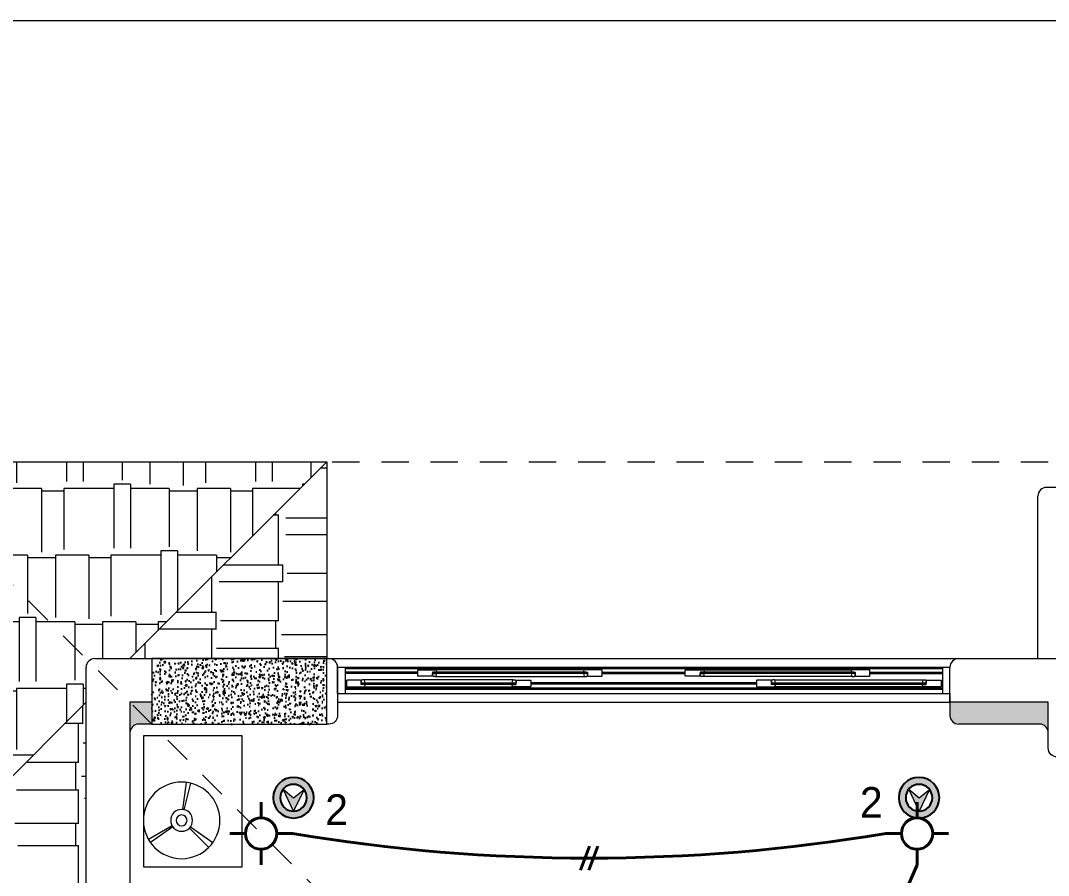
# Model space of a CAD drawing. Header units: metres. Extents: x 14 to 2416, y -346 to 476.
# Drawn here: x 132.477 to 137.177, y -67.063 to -63.154 of the extents above; entities that cross this region are included whole.
import ezdxf

# ---------------------------------------------------------------- set-up
doc = ezdxf.new("R2010")
doc.units = ezdxf.units.M
for name, pattern in [('0', [0]), ('CONTINU', [0]), ('CONTINUA', [0]), ('HIDDEN2', [0.1875, 0.125, -0.0625])]:
    doc.linetypes.add(name, pattern=pattern)
doc.layers.get('0').update_dxf_attribs({"linetype": '0', "lineweight": 20})
doc.layers.get('Defpoints').update_dxf_attribs({"color": 6})
for name, color, linetype, lineweight in [('A-ANNO-TEXT', 20, 'Continuous', 13), ('A-DOOR', 35, 'Continuous', 5), ('A-WALL', 250, 'Continuous', 20), ('baños', 251, 'Continuous', 0), ('Columnas', 7, 'Continuous', 18), ('cristales', 131, 'Continuous', 0), ('E Salida Luces', 22, 'Continuous', 40), ('E Tuberia Emp Losa', 22, 'Continuous', 40), ('MAVA', 1, 'Continuous', 15), ('MOBILIARIOS', 252, 'Continuous', 0), ('muros bajitos', 252, 'Continuous', 5)]:
    doc.layers.add(name, color=color, linetype=linetype, lineweight=lineweight)
doc.layers.add('HATCH', color=8, linetype='Continuous')
doc.layers.add('MAVA Luminarias', color=1, linetype='Continuous')
doc.layers.add('RELLENO SECCION', color=8, linetype='Continuous', lineweight=0, transparency=0.4)
doc.layers.add('Techos 1', color=7, linetype='HIDDEN2', lineweight=9, true_color=0x42391a)
doc.layers.add('Techos 2do', color=7, linetype='CONTINUA', lineweight=5, true_color=0x42391a)
doc.styles.add('CENTURY GOTHIC', font='GOTHIC.TTF')
doc.styles.get("Standard").update_dxf_attribs({"font": 'arial.ttf', "height": 0.1875})

# ---------------------------------------------------------------- blocks, each defined once
blk = doc.blocks.new('dl ip')
at = {"layer": 'MAVA', "transparency": 33554687}
h = blk.add_hatch(color=40, dxfattribs=at)
h.dxf.hatch_style = 1
h.paths.add_polyline_path([(94.7574, -111.2088), (94.7109, -111.2482), (94.6624, -111.2113), (94.7109, -111.3092)])
at = {"layer": 'MAVA Luminarias', "linetype": 'Continuous'}
h = blk.add_hatch(color=40, dxfattribs=at)
h.paths.add_polyline_path([(94.618, -111.2482, 1), (94.8039, -111.2482, 1)])
h.paths.add_polyline_path([(94.7719, -111.2482, -1), (94.6499, -111.2482, -1)], flags=16)
at = {"layer": 'MAVA', "color": 40}
for p, q in [((94.7109, -111.2482), (94.6624, -111.2113)), ((94.6624, -111.2113), (94.7109, -111.3092)), ((94.7109, -111.3092), (94.7574, -111.2088)), ((94.7574, -111.2088), (94.7109, -111.2482))]:
    blk.add_line(p, q, dxfattribs=at)
at = {"layer": 'MAVA Luminarias', "color": 40, "linetype": 'Continuous'}
for radius in [0.093, 0.061]:
    blk.add_circle((94.7109, -111.2482), radius, dxfattribs=at)
blk = doc.blocks.new('A$C89702949')
at = {"layer": 'HATCH'}
h = blk.add_hatch(dxfattribs=at)
h.set_pattern_fill('AR-CONC', color=256, scale=0.00032)
h.set_pattern_definition([(50, (114.33107, 55.238796), (0.058299094, -0.005100507), [0.006096, -0.067056]), (355, (114.33107, 55.238796), (-0.011277895, 0.06113819), [0.0048768, -0.053644987]), (100.451445, (114.33593, 55.23837), (0.0470212, 0.05603768), [0.005180803, -0.056988878]), (46.1842, (114.33107, 55.25505), (0.086745293, -0.013453545), [0.009144, -0.100584]), (96.63556, (114.3383, 55.25393), (0.07596932, 0.07917636), [0.00777121, -0.085483395]), (351.18415, (114.33107, 55.25505), (0.07596932, 0.07917636), [0.00731519, -0.080467114]), (21, (114.3392, 55.25099), (0.048516605, -0.032724863), [0.006096, -0.067056]), (326, (114.3392, 55.25099), (0.01977665, 0.05894015), [0.0048768, -0.0536448]), (71.451445, (114.34324, 55.24826), (0.068293254, 0.026215286), [0.005180803, -0.05698878]), (37.5, (114.331071, 55.238796), (0.000988353, 0.0270576124), [0, -0.05299456, 0, -0.0544576, 0, -0.053848]), (7.5, (114.33107, 55.238796), (0.021382292, 0.032057784), [0, -0.03104896, 0, -0.05177536, 0, -0.0205232]), (327.5, (114.312946, 55.238796), (0.0433889905, -0.001833198), [0, -0.02032, 0, -0.0633984, 0, -0.0841248]), (317.5, (114.304818, 55.238796), (0.047401338, 0.008136477), [0, -0.026416, 0, -0.04210304, 0, -0.0597408])])
h.paths.add_polyline_path([(0, 19.9891), (0, 19.6891), (0.8, 19.6891), (0.8, 19.9891)])
at = {"layer": 'Columnas'}
blk.add_lwpolyline([(0, 19.9891), (0, 19.6891), (0.8, 19.6891), (0.8, 19.9891)], close=True, dxfattribs=at)
blk = doc.blocks.new('PL BASE 2N NASAS 09')
at = {"layer": 'RELLENO SECCION', "true_color": 0xc7c8ca}
h = blk.add_hatch(color=9, dxfattribs=at)
h.dxf.hatch_style = 1
edge = h.paths.add_edge_path()
edge.add_line((158.6475, -5.4117), (158.5475, -5.4117))
edge.add_line((158.5475, -5.4117), (158.5475, -5.4517))
edge.add_line((158.5475, -5.4517), (158.5475, -5.5517))
edge.add_arc((158.5875, -5.5517), 0.04, 90, 180, ccw=False)
edge.add_line((158.5875, -5.5117), (158.6475, -5.5117))
edge.add_line((158.6475, -5.5117), (158.6475, -5.4117))
h = blk.add_hatch(color=9, dxfattribs=at)
h.dxf.hatch_style = 1
h.paths.add_polyline_path([(162.7475, -5.4117), (162.2975, -5.4117), (162.2975, -5.4717, 0.414214), (162.3375, -5.5117), (162.7075, -5.5117, -0.414214), (162.7475, -5.5517)])
at = {"layer": 'A-DOOR'}
for p, q in [((159.4575, -5.2117), (162.3375, -5.2117)), ((159.4975, -5.2517), (159.5315, -5.2517)), ((159.4975, -5.3717), (159.4975, -5.2517)), ((159.5315, -5.2517), (159.5315, -5.3717)), ((159.5315, -5.2517), (162.2635, -5.2517)), ((159.8635, -5.2642), (159.865, -5.2627)), ((159.8635, -5.2912), (159.8635, -5.2642)), ((159.865, -5.2627), (159.9457, -5.2627)), ((159.9457, -5.2627), (159.9475, -5.2641)), ((160.6254, -5.2627), (159.9457, -5.2627)), ((159.9475, -5.2641), (159.9495, -5.2722)), ((160.6236, -5.2641), (160.6215, -5.2722)), ((160.6254, -5.2627), (160.6236, -5.2641)), ((160.706, -5.2627), (160.6254, -5.2627)), ((160.7075, -5.2642), (160.706, -5.2627)), ((160.7075, -5.2912), (160.7075, -5.2642)), ((161.0875, -5.2642), (161.089, -5.2627)), ((161.0875, -5.2912), (161.0875, -5.2642)), ((161.089, -5.2627), (161.1697, -5.2627)), ((161.1697, -5.2627), (161.1715, -5.2641)), ((161.1697, -5.2627), (161.8494, -5.2627)), ((161.1715, -5.2641), (161.1735, -5.2722)), ((161.8476, -5.2641), (161.8455, -5.2722)), ((161.8494, -5.2627), (161.8476, -5.2641)), ((161.93, -5.2627), (161.8494, -5.2627)), ((161.9315, -5.2642), (161.93, -5.2627)), ((161.9315, -5.2912), (161.9315, -5.2642)), ((162.2635, -5.2517), (162.2975, -5.2517)), ((162.2635, -5.2517), (162.2635, -5.3717)), ((162.2975, -5.4117), (162.2975, -5.2517)), ((159.539, -5.3107), (159.5375, -5.3122)), ((159.604, -5.3107), (159.539, -5.3107)), ((159.6055, -5.3122), (159.604, -5.3107)), ((160.3003, -5.3097), (159.6188, -5.3097)), ((159.865, -5.2927), (159.8635, -5.2912)), ((159.93, -5.2927), (159.865, -5.2927)), ((159.9315, -5.2912), (159.93, -5.2927)), ((159.949, -5.2737), (159.9315, -5.2737)), ((159.9315, -5.2737), (159.9315, -5.2912)), ((159.9315, -5.2767), (159.9365, -5.2767)), ((159.9315, -5.2767), (159.9365, -5.2767)), ((159.9365, -5.2747), (159.9425, -5.2787)), ((159.9365, -5.2787), (159.9425, -5.2747)), ((159.9448, -5.2937), (160.6263, -5.2937)), ((159.9495, -5.2732), (159.949, -5.2737)), ((159.9495, -5.2722), (159.9495, -5.2732)), ((160.3135, -5.3122), (160.315, -5.3107)), ((160.315, -5.3107), (160.38, -5.3107)), ((160.3815, -5.3122), (160.38, -5.3107)), ((160.6215, -5.2722), (160.6215, -5.2732)), ((160.6215, -5.2732), (160.622, -5.2737)), ((160.622, -5.2737), (160.6395, -5.2737)), ((160.6345, -5.2747), (160.6285, -5.2787)), ((160.6345, -5.2787), (160.6285, -5.2747)), ((160.6395, -5.2767), (160.6345, -5.2767)), ((160.6395, -5.2767), (160.6345, -5.2767)), ((160.6395, -5.2737), (160.6395, -5.2912)), ((160.6395, -5.2912), (160.641, -5.2927)), ((160.641, -5.2927), (160.706, -5.2927)), ((160.706, -5.2927), (160.7075, -5.2912)), ((161.089, -5.2927), (161.0875, -5.2912)), ((161.154, -5.2927), (161.089, -5.2927)), ((161.1555, -5.2912), (161.154, -5.2927)), ((161.173, -5.2737), (161.1555, -5.2737)), ((161.1555, -5.2737), (161.1555, -5.2912)), ((161.1555, -5.2767), (161.1605, -5.2767)), ((161.1555, -5.2767), (161.1605, -5.2767)), ((161.1605, -5.2747), (161.1665, -5.2787)), ((161.1605, -5.2787), (161.1665, -5.2747)), ((161.8503, -5.2937), (161.1688, -5.2937)), ((161.1735, -5.2732), (161.173, -5.2737)), ((161.1735, -5.2722), (161.1735, -5.2732)), ((161.4135, -5.3122), (161.415, -5.3107)), ((161.48, -5.3107), (161.415, -5.3107)), ((161.4815, -5.3122), (161.48, -5.3107)), ((161.4948, -5.3097), (162.1763, -5.3097)), ((161.8455, -5.2722), (161.8455, -5.2732)), ((161.8455, -5.2732), (161.846, -5.2737)), ((161.846, -5.2737), (161.8635, -5.2737)), ((161.8585, -5.2747), (161.8525, -5.2787)), ((161.8585, -5.2787), (161.8525, -5.2747)), ((161.8635, -5.2767), (161.8585, -5.2767)), ((161.8635, -5.2767), (161.8585, -5.2767)), ((161.8635, -5.2737), (161.8635, -5.2912)), ((161.8635, -5.2912), (161.865, -5.2927)), ((161.865, -5.2927), (161.93, -5.2927)), ((161.93, -5.2927), (161.9315, -5.2912)), ((162.1895, -5.3122), (162.191, -5.3107)), ((162.191, -5.3107), (162.256, -5.3107)), ((162.256, -5.3107), (162.2575, -5.3122)), ((159.5315, -5.3517), (162.2635, -5.3517)), ((159.5375, -5.3122), (159.5375, -5.3392)), ((159.5375, -5.3392), (159.539, -5.3407)), ((159.539, -5.3407), (159.6197, -5.3407)), ((159.6055, -5.3297), (159.6055, -5.3122)), ((159.6055, -5.3267), (159.6105, -5.3267)), ((159.6055, -5.3267), (159.6105, -5.3267)), ((159.623, -5.3297), (159.6055, -5.3297)), ((159.6105, -5.3287), (159.6165, -5.3247)), ((159.6105, -5.3247), (159.6165, -5.3287)), ((159.6197, -5.3407), (159.6215, -5.3392)), ((159.6197, -5.3407), (160.2994, -5.3407)), ((159.6215, -5.3392), (159.6235, -5.3312)), ((159.6235, -5.3302), (159.623, -5.3297)), ((159.6235, -5.3312), (159.6235, -5.3302)), ((160.2955, -5.3302), (160.296, -5.3297)), ((160.2955, -5.3312), (160.2955, -5.3302)), ((160.2976, -5.3392), (160.2955, -5.3312)), ((160.296, -5.3297), (160.3135, -5.3297)), ((160.2994, -5.3407), (160.2976, -5.3392)), ((160.38, -5.3407), (160.2994, -5.3407)), ((160.3085, -5.3287), (160.3025, -5.3247)), ((160.3085, -5.3247), (160.3025, -5.3287)), ((160.3135, -5.3267), (160.3085, -5.3267)), ((160.3135, -5.3267), (160.3085, -5.3267)), ((160.3135, -5.3297), (160.3135, -5.3122)), ((160.3815, -5.3392), (160.38, -5.3407)), ((160.3815, -5.3122), (160.3815, -5.3392)), ((161.4135, -5.3122), (161.4135, -5.3392)), ((161.4135, -5.3392), (161.415, -5.3407)), ((161.415, -5.3407), (161.4957, -5.3407)), ((161.4815, -5.3297), (161.4815, -5.3122)), ((161.4815, -5.3267), (161.4865, -5.3267)), ((161.4815, -5.3267), (161.4865, -5.3267)), ((161.499, -5.3297), (161.4815, -5.3297)), ((161.4865, -5.3287), (161.4925, -5.3247)), ((161.4865, -5.3247), (161.4925, -5.3287)), ((161.4957, -5.3407), (161.4975, -5.3392)), ((162.1754, -5.3407), (161.4957, -5.3407)), ((161.4975, -5.3392), (161.4995, -5.3312)), ((161.4995, -5.3302), (161.499, -5.3297)), ((161.4995, -5.3312), (161.4995, -5.3302)), ((162.1715, -5.3302), (162.172, -5.3297)), ((162.1715, -5.3312), (162.1715, -5.3302)), ((162.1736, -5.3392), (162.1715, -5.3312)), ((162.172, -5.3297), (162.1895, -5.3297)), ((162.1754, -5.3407), (162.1736, -5.3392)), ((162.256, -5.3407), (162.1754, -5.3407)), ((162.1845, -5.3287), (162.1785, -5.3247)), ((162.1845, -5.3247), (162.1785, -5.3287)), ((162.1895, -5.3267), (162.1845, -5.3267)), ((162.1895, -5.3267), (162.1845, -5.3267)), ((162.1895, -5.3297), (162.1895, -5.3122)), ((162.2575, -5.3392), (162.256, -5.3407)), ((162.2575, -5.3122), (162.2575, -5.3392)), ((159.4975, -5.3717), (159.5315, -5.3717)), ((159.5315, -5.3717), (162.2635, -5.3717)), ((162.2635, -5.3717), (162.2975, -5.3717)), ((159.4975, -5.4117), (162.2975, -5.4117))]:
    blk.add_line(p, q, dxfattribs=at)
at = {"layer": 'A-DOOR', "color": 8}
for p, q in [((159.5315, -5.2577), (162.2635, -5.2577)), ((159.8635, -5.2747), (159.5315, -5.2747)), ((159.8635, -5.2807), (159.5315, -5.2807)), ((160.7075, -5.2747), (161.0875, -5.2747)), ((160.7075, -5.2807), (161.0875, -5.2807)), ((161.9315, -5.2747), (162.2635, -5.2747)), ((161.9315, -5.2807), (162.2635, -5.2807)), ((159.5315, -5.3457), (162.2635, -5.3457)), ((161.4135, -5.3227), (160.3815, -5.3227)), ((161.4135, -5.3287), (160.3815, -5.3287))]:
    blk.add_line(p, q, dxfattribs=at)
at = {"layer": 'A-DOOR'}
for points in [[(159.6077, -5.3112, -0.341999), (159.6058, -5.3127), (159.6055, -5.313), (159.6055, -5.3227), (159.6065, -5.3237), (159.6235, -5.3237), (159.6235, -5.3232), (159.6202, -5.3108, 0.339454), (159.6188, -5.3097), (159.6096, -5.3097, 0.341999)], [(159.9337, -5.2922, 0.341999), (159.9318, -5.2907), (159.9315, -5.2904), (159.9315, -5.2807), (159.9325, -5.2797), (159.9495, -5.2797), (159.9495, -5.2802), (159.9462, -5.2926, -0.339454), (159.9448, -5.2937), (159.9356, -5.2937, -0.341999)], [(160.3114, -5.3112, 0.341999), (160.3133, -5.3127), (160.3135, -5.313), (160.3135, -5.3227), (160.3125, -5.3237), (160.2955, -5.3237), (160.2955, -5.3232), (160.2989, -5.3108, -0.339454), (160.3003, -5.3097), (160.3095, -5.3097, -0.341999)], [(160.6374, -5.2922, -0.341999), (160.6393, -5.2907), (160.6395, -5.2904), (160.6395, -5.2807), (160.6385, -5.2797), (160.6215, -5.2797), (160.6215, -5.2802), (160.6249, -5.2926, 0.339454), (160.6263, -5.2937), (160.6355, -5.2937, 0.341999)], [(161.1577, -5.2922, 0.341999), (161.1558, -5.2907), (161.1555, -5.2904), (161.1555, -5.2807), (161.1565, -5.2797), (161.1735, -5.2797), (161.1735, -5.2802), (161.1702, -5.2926, -0.339454), (161.1688, -5.2937), (161.1596, -5.2937, -0.341999)], [(161.4837, -5.3112, -0.341999), (161.4818, -5.3127), (161.4815, -5.313), (161.4815, -5.3227), (161.4825, -5.3237), (161.4995, -5.3237), (161.4995, -5.3232), (161.4962, -5.3108, 0.339454), (161.4948, -5.3097), (161.4856, -5.3097, 0.341999)], [(161.8614, -5.2922, -0.341999), (161.8633, -5.2907), (161.8635, -5.2904), (161.8635, -5.2807), (161.8625, -5.2797), (161.8455, -5.2797), (161.8455, -5.2802), (161.8489, -5.2926, 0.339454), (161.8503, -5.2937), (161.8595, -5.2937, 0.341999)], [(162.1874, -5.3112, 0.341999), (162.1893, -5.3127), (162.1895, -5.313), (162.1895, -5.3227), (162.1885, -5.3237), (162.1715, -5.3237), (162.1715, -5.3232), (162.1749, -5.3108, -0.339454), (162.1763, -5.3097), (162.1855, -5.3097, -0.341999)]]:
    blk.add_lwpolyline(points, format="xyb", close=True, dxfattribs=at)
for points in [[(159.9315, -5.2767), (159.9365, -5.2767), (159.9365, -5.2767), (159.9315, -5.2767)], [(160.6345, -5.2747), (159.9365, -5.2747), (159.9365, -5.2787), (160.6345, -5.2787)], [(159.9365, -5.2747), (159.9425, -5.2747), (159.9425, -5.2787), (159.9365, -5.2787)], [(159.949, -5.2737), (159.937, -5.2737), (159.937, -5.2747), (159.949, -5.2747)], [(159.949, -5.2787), (159.937, -5.2787), (159.937, -5.2797), (159.949, -5.2797)], [(159.9425, -5.2747), (159.9475, -5.2747), (159.9475, -5.2787), (159.9425, -5.2787)], [(160.622, -5.2737), (160.634, -5.2737), (160.634, -5.2747), (160.622, -5.2747)], [(160.622, -5.2787), (160.634, -5.2787), (160.634, -5.2797), (160.622, -5.2797)], [(160.6285, -5.2747), (160.6235, -5.2747), (160.6235, -5.2787), (160.6285, -5.2787)], [(160.6345, -5.2747), (160.6285, -5.2747), (160.6285, -5.2787), (160.6345, -5.2787)], [(160.6395, -5.2767), (160.6345, -5.2767), (160.6345, -5.2767), (160.6395, -5.2767)], [(161.1555, -5.2767), (161.1605, -5.2767), (161.1605, -5.2767), (161.1555, -5.2767)], [(161.1605, -5.2747), (161.1665, -5.2747), (161.1665, -5.2787), (161.1605, -5.2787)], [(161.1605, -5.2747), (161.8585, -5.2747), (161.8585, -5.2787), (161.1605, -5.2787)], [(161.173, -5.2737), (161.161, -5.2737), (161.161, -5.2747), (161.173, -5.2747)], [(161.173, -5.2787), (161.161, -5.2787), (161.161, -5.2797), (161.173, -5.2797)], [(161.1665, -5.2747), (161.1715, -5.2747), (161.1715, -5.2787), (161.1665, -5.2787)], [(161.846, -5.2737), (161.858, -5.2737), (161.858, -5.2747), (161.846, -5.2747)], [(161.846, -5.2787), (161.858, -5.2787), (161.858, -5.2797), (161.846, -5.2797)], [(161.8525, -5.2747), (161.8475, -5.2747), (161.8475, -5.2787), (161.8525, -5.2787)], [(161.8585, -5.2747), (161.8525, -5.2747), (161.8525, -5.2787), (161.8585, -5.2787)], [(161.8635, -5.2767), (161.8585, -5.2767), (161.8585, -5.2767), (161.8635, -5.2767)], [(159.6055, -5.3267), (159.6105, -5.3267), (159.6105, -5.3267), (159.6055, -5.3267)], [(159.6105, -5.3287), (159.6165, -5.3287), (159.6165, -5.3247), (159.6105, -5.3247)], [(159.6105, -5.3287), (160.3085, -5.3287), (160.3085, -5.3247), (159.6105, -5.3247)], [(159.623, -5.3247), (159.611, -5.3247), (159.611, -5.3237), (159.623, -5.3237)], [(159.623, -5.3297), (159.611, -5.3297), (159.611, -5.3287), (159.623, -5.3287)], [(159.6165, -5.3287), (159.6215, -5.3287), (159.6215, -5.3247), (159.6165, -5.3247)], [(160.296, -5.3247), (160.308, -5.3247), (160.308, -5.3237), (160.296, -5.3237)], [(160.296, -5.3297), (160.308, -5.3297), (160.308, -5.3287), (160.296, -5.3287)], [(160.3025, -5.3287), (160.2975, -5.3287), (160.2975, -5.3247), (160.3025, -5.3247)], [(160.3085, -5.3287), (160.3025, -5.3287), (160.3025, -5.3247), (160.3085, -5.3247)], [(160.3135, -5.3267), (160.3085, -5.3267), (160.3085, -5.3267), (160.3135, -5.3267)], [(161.4815, -5.3267), (161.4865, -5.3267), (161.4865, -5.3267), (161.4815, -5.3267)], [(162.1845, -5.3287), (161.4865, -5.3287), (161.4865, -5.3247), (162.1845, -5.3247)], [(161.4865, -5.3287), (161.4925, -5.3287), (161.4925, -5.3247), (161.4865, -5.3247)], [(161.499, -5.3247), (161.487, -5.3247), (161.487, -5.3237), (161.499, -5.3237)], [(161.499, -5.3297), (161.487, -5.3297), (161.487, -5.3287), (161.499, -5.3287)], [(161.4925, -5.3287), (161.4975, -5.3287), (161.4975, -5.3247), (161.4925, -5.3247)], [(162.172, -5.3247), (162.184, -5.3247), (162.184, -5.3237), (162.172, -5.3237)], [(162.172, -5.3297), (162.184, -5.3297), (162.184, -5.3287), (162.172, -5.3287)], [(162.1785, -5.3287), (162.1735, -5.3287), (162.1735, -5.3247), (162.1785, -5.3247)], [(162.1845, -5.3287), (162.1785, -5.3287), (162.1785, -5.3247), (162.1845, -5.3247)], [(162.1895, -5.3267), (162.1845, -5.3267), (162.1845, -5.3267), (162.1895, -5.3267)]]:
    blk.add_lwpolyline(points, close=True, dxfattribs=at)
at = {"layer": 'A-DOOR', "color": 7}
for points in [[(160.6345, -5.2787), (159.9365, -5.2787), (159.9365, -5.2747), (160.6345, -5.2747)], [(161.1605, -5.2787), (161.8585, -5.2787), (161.8585, -5.2747), (161.1605, -5.2747)], [(159.6105, -5.3247), (160.3085, -5.3247), (160.3085, -5.3287), (159.6105, -5.3287)], [(162.1845, -5.3247), (161.4865, -5.3247), (161.4865, -5.3287), (162.1845, -5.3287)]]:
    blk.add_lwpolyline(points, close=True, dxfattribs=at)
at = {"layer": 'A-WALL'}
for p, q in [((158.3875, -5.2117), (159.4575, -5.2117)), ((162.3375, -5.2117), (163.2075, -5.2117)), ((162.2975, -5.3717), (162.2975, -5.4717)), ((158.6475, -5.5117), (158.5875, -5.5117)), ((162.7075, -5.5117), (162.3375, -5.5117))]:
    blk.add_line(p, q, dxfattribs=at)
for points in [[(159.4475, -11.0117), (160.6575, -11.0117, -0.414216), (160.6975, -11.0517), (160.6975, -11.1717, -0.414213), (160.6575, -11.2117), (158.3875, -11.2117, -0.414214), (158.3475, -11.1717), (158.3475, -5.2517)], [(159.4975, -5.2517), (159.4975, -5.4717, -0.414214), (159.4575, -5.5117), (159.4475, -5.5117)], [(163.2475, -5.4117), (162.8975, -5.4117), (162.8975, -5.6217, -0.414214), (162.8575, -5.6617), (162.7875, -5.6617, -0.414214), (162.7475, -5.6217), (162.7475, -5.4117), (162.2975, -5.4117)]]:
    blk.add_lwpolyline(points, format="xyb", dxfattribs=at)
for points in [[(162.2975, -5.4117), (162.2975, -5.2517)], [(158.6475, -5.4117), (158.5475, -5.4117), (158.5475, -11.0117), (158.5875, -11.0117), (158.6475, -11.0117)]]:
    blk.add_lwpolyline(points, dxfattribs=at)
for centre, start, end in [((158.3875, -5.2517), 90, 180), ((159.4575, -5.2517), 0, 90), ((162.3375, -5.2517), 90.0001, 180), ((162.3375, -5.4717), 180, 270), ((158.5875, -5.5517), 90, 180), ((162.7075, -5.5517), 0, 90)]:
    blk.add_arc(centre, 0.04, start, end, dxfattribs=at)
at = {"layer": 'cristales', "const_width": 0.004}
for points in [[(160.6235, -5.2767), (159.9475, -5.2767)], [(161.1715, -5.2767), (161.8475, -5.2767)], [(159.6215, -5.3267), (160.2975, -5.3267)], [(162.1735, -5.3267), (161.4975, -5.3267)]]:
    blk.add_lwpolyline(points, dxfattribs=at)
at = {"layer": 'muros bajitos'}
for p, q in [((169.956, -4.4291), (162.7398, -4.4291)), ((162.6998, -5.2117), (162.6998, -4.4691))]:
    blk.add_line(p, q, dxfattribs=at)
blk.add_arc((162.7398, -4.4691), 0.04, 90, 180, dxfattribs=at)
at = {"layer": 'Techos 1', "linetype": 'ByBlock'}
for p, q in [((149.6475, -4.3117), (159.4475, -4.3117)), ((159.4475, -4.3117), (158.5475, -5.2117)), ((159.4475, -4.3117), (159.4475, -5.2117)), ((158.3475, -5.4117), (155.3475, -8.4117))]:
    blk.add_line(p, q, dxfattribs=at)
at = {"layer": 'Techos 1'}
for q in [(185.4975, -4.3117), (161.3475, -8.2117)]:
    blk.add_line((157.4475, -4.3117), q, dxfattribs=at)
at = {"layer": 'Techos 1', "linetype": 'CONTINU'}
blk.add_line((159.4475, -4.3117), (158.5475, -5.2117), dxfattribs=at)
at = {"color": 1}
blk.add_blockref('A$C89702949', (158.6475, -25.2008), dxfattribs=at)
at = {"layer": 'baños', "linetype": 'Continuous', "flags": 8}
for tag, p in [('MODELNUMBER', (167.1329, -5.6306, 0)), ('TRADENAME', (167.1329, -5.6307, 0)), ('PRODUCT', (167.1329, -5.6307, 0)), ('MATERIAL', (167.1329, -5.6307, 0)), ('MODELNUMBER', (168.3076, -5.6306, 0)), ('TRADENAME', (168.3076, -5.6307, 0)), ('PRODUCT', (168.3076, -5.6307, 0)), ('MATERIAL', (168.3076, -5.6307, 0))]:
    blk.add_attdef(tag, p, '', height=0.0000254, rotation=180.0001, dxfattribs=at)
at = {"layer": 'baños', "linetype": 'Continuous'}
for tag, p, rotation in [('MODELNUMBER', (169.2428, -19.7065), 180.0001), ('TRADENAME', (169.2428, -19.7064), 180.0001), ('MATERIAL', (169.243, -19.7063), 180.0001), ('PRODUCT', (169.243, -19.7064), 180.0001), ('MODELNUMBER', (169.9524, -19.7065), 179.9999), ('MATERIAL', (169.9524, -19.7063), 179.9999), ('TRADENAME', (169.9524, -19.7064), 179.9999), ('PRODUCT', (169.9524, -19.7064), 179.9999)]:
    blk.add_attdef(tag, p, '', height=0.0000254, rotation=rotation, dxfattribs=at)
blk = doc.blocks.new('A$C8346a57b')
at = {"layer": 'MOBILIARIOS'}
for p, q in [((0.2641, 0.2604), (0.2338, 0.3817)), ((0.2701, 0.2615), (0.2545, 0.3855)), ((0.2356, 0.1828), (0.1339, 0.1102)), ((0.2409, 0.1765), (0.1525, 0.0881)), ((0.3169, 0.1828), (0.4187, 0.1102)), ((0.3197, 0.1871), (0.4282, 0.1251))]:
    blk.add_line(p, q, dxfattribs=at)
blk.add_lwpolyline([(0, 0.5983), (0.45, 0.5983), (0.45, 0), (0, 0)], close=True, dxfattribs=at)
for radius in [0.175, 0.05, 0.025]:
    blk.add_circle((0.2763, 0.2119), radius, dxfattribs=at)
blk = doc.blocks.new('PL MUEBLES 2N NASAS 09')
at = {"layer": 'Techos 2do'}
h = blk.add_hatch(dxfattribs=at)
h.set_pattern_fill('AR-RSHKE', color=256, scale=0.001, angle=180)
h.set_pattern_definition([(180, (0.00952, 45.04422), (-0.6477, -0.3048), [0.1524, -0.127, 0.1778, -0.0762, 0.2286, -0.1016]), (180, (-0.14288, 45.03152), (-0.6477, -0.3048), [0.127, -0.4826, 0.1016, -0.1524]), (180, (-0.44768, 45.06327), (-0.6477, -0.3048), [0.0762, -0.7874]), (270, (0.00952, 45.04422), (0.2159, -0.3048), [0.2921, -0.9271]), (270, (-0.14288, 45.04422), (0.2159, -0.3048), [0.28575, -0.93345]), (270, (-0.26988, 45.04422), (0.2159, -0.3048), [0.2667, -0.9525]), (270, (-0.44768, 45.06327), (0.2159, -0.3048), [0.2921, -0.9271]), (270, (-0.52388, 45.06327), (0.2159, -0.3048), [0.2921, -0.9271]), (270, (-0.75248, 45.04422), (0.2159, -0.3048), [0.2794, -0.9398])])
edge = h.paths.add_edge_path()
edge.add_line((199.5618, 58.4053), (203.6618, 54.3053))
edge.add_line((203.6618, 54.3053), (205.2618, 54.3053))
edge.add_line((205.2618, 54.3053), (208.2618, 57.3053))
edge.add_line((208.2618, 57.3053), (208.2618, 57.4353))
edge.add_arc((208.3318, 57.4353), 0.07, 90, 180.0001, ccw=False)
edge.add_line((208.3318, 57.5053), (208.4622, 57.5053))
edge.add_line((208.4622, 57.5053), (209.3618, 58.4049))
edge.add_line((209.3618, 58.4049), (199.5618, 58.4053))
h = blk.add_hatch(dxfattribs=at)
h.set_pattern_fill('AR-RSHKE', color=256, scale=0.001, angle=89.9973)
h.set_pattern_definition([(89.997, (208.9486, 54.50617), (-0.304769, 0.647715), [0.1524, -0.127, 0.1778, -0.0762, 0.2286, -0.1016]), (89.997, (208.93592, 54.65857), (-0.304769, 0.647715), [0.127, -0.4826, 0.1016, -0.1524]), (89.997, (208.96768, 54.96336), (-0.304769, 0.647715), [0.0762, -0.7874]), (179.9973, (208.9486, 54.50617), (-0.30481, -0.2158854), [0.2921, -0.9271]), (179.9973, (208.94862, 54.65857), (-0.30481, -0.2158854), [0.28575, -0.93345]), (179.9973, (208.94862, 54.78557), (-0.30481, -0.2158854), [0.2667, -0.9525]), (179.9973, (208.96768, 54.96336), (-0.30481, -0.2158854), [0.2921, -0.9271]), (179.9973, (208.96768, 55.03956), (-0.30481, -0.2158854), [0.2921, -0.9271]), (179.9973, (208.94865, 55.26817), (-0.30481, -0.2158854), [0.2794, -0.9398])])
edge = h.paths.add_edge_path()
edge.add_line((208.3018, 51.5053), (209.3618, 51.5053))
edge.add_line((209.3618, 51.5053), (209.3618, 50.2053))
edge.add_line((209.3618, 50.2053), (205.2618, 54.3053))
edge.add_line((205.2618, 54.3053), (208.2618, 57.3053))
edge.add_line((208.2618, 57.3053), (208.2618, 54.2053))
edge.add_line((208.2618, 54.2053), (208.2618, 51.5453))
edge.add_arc((208.3018, 51.5453), 0.04, 180, 270.0002)
h.paths.add_polyline_path([(208.4622, 57.5053), (209.3622, 58.4053), (209.3622, 57.5053)])
blk.add_blockref('PL BASE 2N NASAS 09', (49.9143, 62.717))
at = {"layer": 'MOBILIARIOS', "xscale": -1}
blk.add_blockref('A$C8346a57b', (208.9746, 56.5533), dxfattribs=at)
blk = doc.blocks.new('A$C595364de')
blk.add_blockref('PL MUEBLES 2N NASAS 09', (-199.5618, -36.6052))
blk = doc.blocks.new('*U486')
at = {"layer": 'E Salida Luces', "linetype": 'Continuous'}
for p, q in [((0, 0.358), (0, 0.181)), ((-0.358, 0.001), (-0.18, 0.001)), ((0.18, 0.001), (0.358, 0.001)), ((0, -0.179), (0, -0.357))]:
    blk.add_line(p, q, dxfattribs=at)
blk.add_circle((0, 0.001), 0.18, dxfattribs=at)
blk = doc.blocks.new('*U370')
for p, q in [((0.03, 1.37), (-1.05, -1.48)), ((0.99, 1.37), (-0.09, -1.48))]:
    blk.add_line(p, q)
blk = doc.blocks.new('*U682')
at = {"xscale": 0.03937007874015749, "yscale": 0.03937007874015749, "zscale": 0.03937007874015749, "rotation": 90.37001139126883}
blk.add_blockref('*U370', (-0.0023, 0.0012), dxfattribs=at)

msp = doc.modelspace()

# ---------------------------------------------------------------- linework, layer by layer
at = {"layer": 'Defpoints', "lineweight": 13}
msp.add_lwpolyline([(113.19, -63.1538), (169.4881, -63.1538), (169.4881, -103.9429), (113.19, -103.9429)], close=True, dxfattribs=at)
at = {"layer": 'E Salida Luces'}
for centre, radius, start, end in [((135.0766, -58.7702), 8.2137, 260.49072, 279.50928), ((132.2324, -65.1541), 4.7256, 307.0039, 336.8222)]:
    msp.add_arc(centre, radius, start, end, dxfattribs=at)

# ---------------------------------------------------------------- block references
at = {"layer": 'A-ANNO-TEXT'}
msp.add_blockref('A$C595364de', (124.0766, -86.9711), dxfattribs=at)
at = {"layer": 'E Salida Luces', "xscale": 0.4, "yscale": 0.4, "zscale": 0.4, "rotation": 180}
for p in [(133.5766, -66.8707), (136.5766, -66.8707)]:
    msp.add_blockref('*U486', p, dxfattribs=at)
at = {"layer": 'E Tuberia Emp Losa', "xscale": 0.9842519685039484, "yscale": 0.9842519685039484, "zscale": 0.9842519685039484, "rotation": 270}
msp.add_blockref('*U682', (135.0766, -66.9839), dxfattribs=at)
at = {"layer": 'MAVA Luminarias', "xscale": -1}
for p in [(228.4354, 44.5408), (231.2962, 44.5408)]:
    msp.add_blockref('dl ip', p, dxfattribs=at)

# ---------------------------------------------------------------- texts
at = {"layer": 'E Tuberia Emp Losa', "char_height": 0.14, "width": 0.162623, "attachment_point": 5, "style": 'CENTURY GOTHIC'}
for insert in [(133.9219, -66.7617), (136.3669, -66.7286)]:
    msp.add_mtext('2', dxfattribs=dict(at, insert=insert))

doc.saveas('drawing.dxf')
